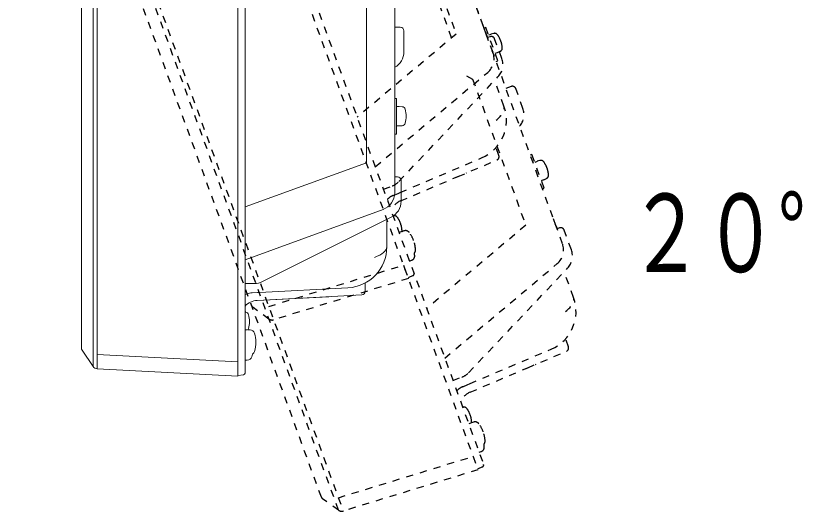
# Model space of a CAD drawing. Units: millimetres, scale not verified. Extents: x -63 to 62, y -56 to 57.
# Drawn here: x 36.66 to 47.71, y -2.88 to 4.08 of the extents above; entities that cross this region are included whole.
import ezdxf
from ezdxf.enums import TextEntityAlignment as Align

# ---------------------------------------------------------------- set-up
doc = ezdxf.new("R2010")
doc.units = ezdxf.units.MM
doc.header["$LTSCALE"] = 0.125
doc.linetypes.add('USER3', pattern=[1.4, 0.7, -0.7])
doc.layers.add('0-3_TOUROKU', color=7, linetype='Continuous')
doc.layers.add('0-5_GAIKEI', color=1, linetype='Continuous', lineweight=18)
doc.layers.add('0-9_S3', color=7, linetype='USER3', lineweight=25)
doc.styles.add('ＭＳ ゴシック', font='')
doc.styles.get('ＭＳ ゴシック').set_extended_font_data('MS Gothic')

msp = doc.modelspace()

# ---------------------------------------------------------------- linework, layer by layer
at = {"layer": '0-5_GAIKEI'}
for p, q in [((39.7819, 35.0303), (39.7819, -0.7785)), ((37.8065, 34.9275), (37.8065, -0.8753)), ((37.7485, -0.8428), (37.7485, 34.8969)), ((41.5884, 4.2024), (41.5884, 2.019)), ((42.1119, 3.5763), (42.1119, 3.8718)), ((42.0094, 2.9218), (41.9844, 2.9218)), ((42.0444, 2.8068), (42.0094, 2.8068)), ((42.0868, 2.8056), (42.0444, 2.8093)), ((42.0094, 2.5368), (42.0444, 2.5368)), ((42.0444, 2.5343), (42.0868, 2.538)), ((41.5884, 2.019), (39.8819, 1.3979)), ((41.9844, 1.8718), (41.9844, 2.0218)), ((41.9844, 1.8718), (41.9844, 1.8218)), ((42.0719, 1.4763), (42.0719, 1.7718)), ((40.1247, 0.3482), (41.9337, 1.2527)), ((41.8719, 0.8364), (41.8719, 1.2218)), ((39.8819, 0.3218), (40.0129, 0.3218)), ((40.0863, 0.1972), (41.327, 0.2622)), ((41.5672, 0.2101), (41.5693, 0.33)), ((39.9813, 0.1917), (40.0567, 0.1956)), ((40.0522, 0.0841), (41.0563, 0.1367)), ((40.0522, 0.0841), (40.9296, 0.1301)), ((40.0567, 0.1956), (40.0863, 0.1972)), ((40.9296, 0.1301), (41.5198, 0.161)), ((39.9134, -0.3282), (39.8819, -0.3282)), ((39.9534, -0.3282), (39.9216, -0.3282)), ((37.8065, -0.6756), (39.7819, -0.7785)), ((39.8819, -0.7532), (39.9134, -0.7532)), ((39.7819, -0.7785), (39.7819, -0.9782))]:
    msp.add_line(p, q, dxfattribs=at)
at = {"layer": '0-5_GAIKEI', "color": 7}
for p, q in [((39.8819, 35.0141), (39.8819, -0.9366)), ((37.5845, -0.5877), (37.5845, 34.6701)), ((41.9844, 1.5968), (41.9844, 4.4811)), ((39.8819, 0.6565), (41.8199, 1.3619)), ((37.7485, -0.8428), (37.5932, -0.616)), ((39.7819, -0.9782), (37.8065, -0.8753)), ((39.8591, -0.9615), (39.7819, -0.9682))]:
    msp.add_line(p, q, dxfattribs=at)
at = {"layer": '0-5_GAIKEI'}
for points in [[(42.0619, 3.9218), (42.0605, 3.9218), (41.9844, 3.9218)], [(41.9844, 2.4218), (42.0094, 2.4218), (42.0094, 2.9218)], [(42.0219, 1.8218), (42.0205, 1.8218), (41.9844, 1.8218)]]:
    msp.add_lwpolyline(points, dxfattribs=at)
for centre, radius, start, end in [((41.8619, 3.5763), 0.25, 299.34058, 0), ((42.0824, 2.7558), 0.05, 16.25703, 85), ((41.7944, 2.6718), 0.35, 0, 16.25703), ((41.7944, 2.6718), 0.35, 343.74297, 0), ((42.0824, 2.5878), 0.05, 275, 343.74297), ((41.8219, 1.4763), 0.25, 296.56505, 0), ((41.2969, 0.8364), 0.575, 273, 0), ((40.0129, 0.5718), 0.25, 270, 296.56505), ((39.9944, -0.058), 0.25, 101.63208, 116.74368), ((39.9944, -0.058), 0.25, 93, 101.63208), ((41.5172, 0.211), 0.05, 273, 359), ((40.0653, -0.1655), 0.25, 93, 137.18678), ((39.8424, -0.0942), 0.05, 16.25703, 37.82319), ((39.8824, -0.1292), 0.05, 16.25703, 80.92143), ((39.5944, -0.2132), 0.35, 0, 16.25703), ((39.5944, -0.2132), 0.35, 343.74297, 0), ((39.8824, -0.2972), 0.05, 320.95555, 343.74297), ((39.9534, -0.3932), 0.065, 16.60155, 90), ((39.5844, -0.5032), 0.45, 0, 16.60155), ((39.5844, -0.5032), 0.45, 343.39845, 0), ((39.9534, -0.6132), 0.065, 299.07135, 343.39845), ((39.9134, -0.6882), 0.065, 270, 343.39845), ((39.5444, -0.5782), 0.45, 343.39845, 348.2276)]:
    msp.add_arc(centre, radius, start, end, dxfattribs=at)
at = {"layer": '0-5_GAIKEI', "color": 7}
for centre, radius, start, end in [((41.7344, 1.5968), 0.25, 290, 0), ((37.6345, -0.5877), 0.05, 180, 214.40012), ((37.8104, -0.8004), 0.075, 214.40012, 267), ((39.8569, -0.9366), 0.025, 275, 0)]:
    msp.add_arc(centre, radius, start, end, dxfattribs=at)
at = {"layer": '0-5_GAIKEI'}
for centre, major_axis, ratio, start_param, end_param in [((42.0619, 3.8718), (0.0501, 0), 0.99863, 6.2831853, 7.8539816), ((42.0219, 1.7718), (0.0501, 0), 0.99863, 6.2831853, 7.8539816), ((41.2969, 0.8364), (-0.575, 0), 0.358352, 2.3451609, 3.1415927)]:
    msp.add_ellipse(centre, major_axis=major_axis, ratio=ratio, start_param=start_param, end_param=end_param, dxfattribs=at)
at = {"layer": '0-9_S3'}
for p, q in [((30.8358, 31.542), (43.0832, -2.1072)), ((30.9354, 31.561), (43.2312, -2.2216)), ((41.1944, -2.8631), (28.9707, 30.7212)), ((29.0147, 30.7697), (41.26, -2.8739)), ((40.953, -2.6796), (28.8941, 30.452)), ((35.0142, 25.1092), (42.793, 3.7372)), ((43.3635, 3.5644), (42.377, 6.2748)), ((42.1002, 5.8774), (42.8469, 3.8257)), ((43.0585, 4.3932), (43.3516, 3.5877)), ((43.2695, 3.8228), (43.2181, 3.9638)), ((43.2609, 3.9171), (43.2374, 3.9086)), ((42.8469, 3.8257), (41.4558, 2.6584)), ((43.2695, 3.8228), (43.2866, 3.7758)), ((43.3331, 3.8211), (43.3003, 3.8091)), ((43.3734, 3.8344), (43.3323, 3.8234)), ((43.4869, 3.4811), (43.3859, 3.7588)), ((43.3516, 3.5877), (43.3539, 3.5885)), ((44.3404, 0.8781), (43.3539, 3.5885)), ((43.3926, 3.5554), (43.4255, 3.5673)), ((43.4263, 3.565), (43.4649, 3.583)), ((43.4183, 3.4116), (43.4182, 3.412)), ((41.7094, 1.9618), (43.2893, 3.2874)), ((42.043, 1.755), (43.4336, 3.2237)), ((42.9923, 3.24), (43.0771, 3.1911)), ((43.0771, 3.1911), (43.8239, 1.1394)), ((43.5178, 2.8114), (43.386, 3.1735)), ((43.7832, 2.7818), (43.6822, 3.0595)), ((43.4457, 2.1186), (43.4066, 2.232)), ((43.9108, 2.1317), (43.8873, 2.1232)), ((42.0586, 1.6), (43.2022, 2.0855)), ((42.874, 1.8254), (43.418, 2.0563)), ((43.983, 2.0356), (43.9501, 2.0237)), ((44.0232, 2.049), (43.9821, 2.038)), ((42.0652, 1.4821), (42.9907, 1.875)), ((42.0652, 1.4821), (42.874, 1.8254)), ((44.0424, 1.7699), (44.0753, 1.7819)), ((44.0762, 1.7796), (44.1147, 1.7975)), ((41.8239, 1.6472), (41.947, 1.692)), ((41.9618, 1.5589), (42.0312, 1.5884)), ((42.0312, 1.5884), (42.0586, 1.6)), ((44.2464, 1.1365), (44.1951, 1.2775)), ((43.8239, 1.1394), (42.4328, -0.0279)), ((44.2464, 1.1365), (44.2635, 1.0895)), ((42.0757, 1.0471), (42.0462, 1.0364)), ((42.1133, 1.0608), (42.0835, 1.05)), ((44.4639, 0.7948), (44.3628, 1.0725)), ((40.2147, 0.0001), (42.1062, 0.5791)), ((42.1916, 0.637), (42.2211, 0.6478)), ((42.6863, -0.7246), (44.2662, 0.6011)), ((43.0199, -0.9313), (44.4105, 0.5374)), ((44.4948, 0.1251), (44.363, 0.4872)), ((42.2413, 0.4335), (42.1711, 0.4008)), ((40.2175, -0.1768), (39.9939, -0.0168)), ((44.4226, -0.5677), (44.3836, -0.4543)), ((43.0355, -1.0863), (44.1791, -0.6008)), ((43.8509, -0.8609), (44.3949, -0.63)), ((43.0421, -1.2042), (43.9677, -0.8113)), ((43.0421, -1.2042), (43.8509, -0.8609)), ((42.8008, -1.0391), (42.9239, -0.9943)), ((42.9387, -1.1274), (43.0081, -1.0979)), ((43.0081, -1.0979), (43.0355, -1.0863)), ((43.0527, -1.6392), (43.0231, -1.6499)), ((43.0903, -1.6255), (43.0605, -1.6363)), ((43.1685, -2.0493), (43.198, -2.0385)), ((41.1917, -2.6862), (43.0832, -2.1072)), ((43.2183, -2.2528), (43.148, -2.2855)), ((41.1944, -2.8631), (40.9709, -2.7031))]:
    msp.add_line(p, q, dxfattribs=at)
for points in [[(43.4084, 3.4387), (43.4319, 3.4473), (43.2609, 3.9171)], [(43.3217, 3.7886), (43.3205, 3.7882), (43.2866, 3.7758)], [(43.618, 3.0894), (43.6168, 3.0889), (43.5452, 3.0629)], [(44.0583, 1.6533), (44.0818, 1.6619), (43.9108, 2.1317)], [(44.2987, 1.1023), (44.2974, 1.1019), (44.2635, 1.0895)], [(42.1062, 0.5791), (42.1745, 0.3914), (40.2831, -0.1876)], [(43.0832, -2.1072), (43.1515, -2.2949), (41.26, -2.8739)]]:
    msp.add_lwpolyline(points, dxfattribs=at)
for centre, radius, start, end in [((43.3863, 3.7861), 0.05, 36.25703, 105), ((43.1444, 3.6087), 0.35, 20, 36.25703), ((43.1444, 3.6087), 0.35, 3.74297, 20), ((43.1286, 3.4789), 0.25, 310, 20), ((43.4437, 3.6283), 0.05, 295, 3.74297), ((43.252, 3.3956), 0.25, 316.56505, 20), ((42.9775, 2.6148), 0.575, 293, 20), ((43.5483, 2.6963), 0.25, 319.34058, 20), ((43.3984, 2.1024), 0.05, 293, 19), ((44.0361, 2.0007), 0.05, 36.25703, 105), ((43.7942, 1.8233), 0.35, 20, 36.25703), ((43.7942, 1.8233), 0.35, 3.74297, 20), ((44.0936, 1.8429), 0.05, 295, 3.74297), ((41.8615, 1.9269), 0.25, 290, 316.56505), ((42.0595, 1.3288), 0.25, 113, 121.63208), ((42.0595, 1.3288), 0.25, 121.63208, 136.74368), ((42.1629, 1.252), 0.25, 113, 157.18678), ((41.9291, 1.2428), 0.05, 36.25703, 57.82319), ((41.9786, 1.2235), 0.05, 36.25703, 100.92143), ((41.7367, 1.0461), 0.35, 20, 36.25703), ((41.7367, 1.0461), 0.35, 3.74297, 20), ((42.0361, 1.0657), 0.05, 340.95555, 3.74297), ((42.1356, 0.9997), 0.065, 36.60155, 110), ((41.8265, 0.7702), 0.45, 20, 36.60155), ((41.8265, 0.7702), 0.45, 3.39845, 20), ((42.2108, 0.793), 0.065, 319.07135, 3.39845), ((44.1055, 0.7926), 0.25, 310, 20), ((44.229, 0.7093), 0.25, 316.56505, 20), ((42.1989, 0.7089), 0.065, 290, 3.39845), ((41.8146, 0.686), 0.45, 3.39845, 8.2276), ((42.2308, 0.4562), 0.025, 295, 20), ((43.9545, -0.0715), 0.575, 293, 20), ((40.023, 0.0238), 0.05, 200, 234.40012), ((40.2611, -0.1159), 0.075, 234.40012, 287), ((44.3754, -0.584), 0.05, 293, 19), ((42.8384, -0.7594), 0.25, 290, 316.56505), ((43.0364, -1.3575), 0.25, 121.63208, 136.74368), ((43.0364, -1.3575), 0.25, 113, 121.63208), ((43.1398, -1.4343), 0.25, 113, 157.18678), ((42.906, -1.4436), 0.05, 36.25703, 57.82319), ((42.9555, -1.4628), 0.05, 36.25703, 100.92143), ((42.7136, -1.6402), 0.35, 20, 36.25703), ((42.7136, -1.6402), 0.35, 3.74297, 20), ((43.013, -1.6206), 0.05, 340.95555, 3.74297), ((43.1125, -1.6866), 0.065, 36.60155, 110), ((42.8034, -1.9161), 0.45, 20, 36.60155), ((42.8034, -1.9161), 0.45, 3.39845, 20), ((43.1758, -1.9775), 0.065, 290, 3.39845), ((43.1877, -1.8933), 0.065, 319.07135, 3.39845), ((42.7915, -2.0003), 0.45, 3.39845, 8.2276), ((43.2077, -2.2301), 0.025, 295, 20), ((41, -2.6625), 0.05, 200, 234.40012), ((41.2381, -2.8022), 0.075, 234.40012, 287)]:
    msp.add_arc(centre, radius, start, end, dxfattribs=at)
for centre, major_axis, ratio, start_param, end_param in [((43.3388, 3.7416), (0.047, 0.0171), 0.99863, 6.2831853, 7.8539816), ((43.6351, 3.0424), (0.047, 0.0171), 0.99863, 6.2831853, 7.8539816), ((42.9775, 2.6148), (0.5403, 0.1967), 0.358352, 5.4867536, 6.2831853), ((44.3158, 1.0553), (0.047, 0.0171), 0.99863, 6.2831853, 7.8539816), ((43.9545, -0.0715), (-0.5403, -0.1967), 0.358352, 2.3451609, 3.1415927)]:
    msp.add_ellipse(centre, major_axis=major_axis, ratio=ratio, start_param=start_param, end_param=end_param, dxfattribs=at)

# ---------------------------------------------------------------- texts
at = {"layer": '0-3_TOUROKU', "style": 'ＭＳ ゴシック', "width": 0.7}
msp.add_text('２０°', height=1.1, dxfattribs=at).set_placement((45.2656, 0.1536), align=Align.BOTTOM_LEFT)

doc.saveas('drawing.dxf')
